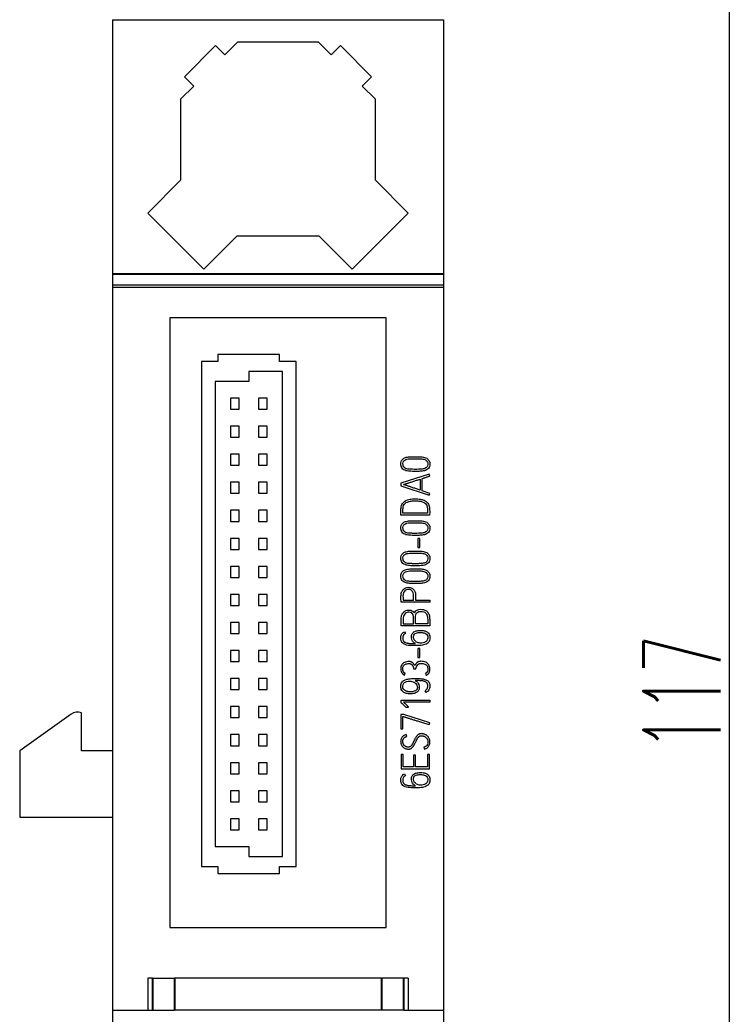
# Model space of a CAD drawing. Header units: millimetres. Extents: x 0 to 420, y 0 to 297.
# Drawn here: x 191.53 to 223.68, y 193.37 to 238.4 of the extents above; entities that cross this region are included whole.
import ezdxf

# ---------------------------------------------------------------- set-up
doc = ezdxf.new("R2010")
doc.units = ezdxf.units.MM
doc.layers.add('1', color=7, linetype='Continuous')
doc.layers.add('106', color=7, linetype='Continuous')
doc.styles.add('latin_extended', font='simplex.shx')

msp = doc.modelspace()

# ---------------------------------------------------------------- linework, layer by layer
at = {"layer": '1', "color": 7, "linetype": 'Continuous', "lineweight": 13}
for p, q in [((195.732, 238.401), (195.732, 226.901)), ((195.732, 238.401), (210.732, 238.401)), ((210.732, 238.401), (210.732, 226.901)), ((200.828, 236.819), (201.41, 237.401)), ((201.41, 237.401), (205.055, 237.401)), ((205.055, 237.401), (205.636, 236.819)), ((198.99, 235.829), (200.404, 237.244)), ((200.404, 237.244), (200.828, 236.819)), ((205.636, 236.819), (206.061, 237.244)), ((206.061, 237.244), (207.475, 235.829)), ((199.414, 235.405), (198.99, 235.829)), ((207.475, 235.829), (207.051, 235.405)), ((198.832, 234.823), (199.414, 235.405)), ((207.051, 235.405), (207.632, 234.823)), ((198.832, 231.157), (198.832, 234.823)), ((207.632, 234.823), (207.632, 231.157)), ((197.329, 229.654), (198.832, 231.157)), ((207.632, 231.157), (209.135, 229.654)), ((199.875, 227.109), (197.329, 229.654)), ((209.135, 229.654), (206.59, 227.109)), ((201.367, 228.601), (199.875, 227.109)), ((205.098, 228.601), (201.367, 228.601)), ((206.59, 227.109), (205.098, 228.601)), ((195.732, 226.901), (195.732, 226.401)), ((210.732, 226.901), (210.732, 226.401)), ((195.732, 226.401), (195.732, 226.301)), ((195.732, 226.401), (210.732, 226.401)), ((195.732, 226.301), (195.732, 193.548)), ((195.732, 226.301), (210.732, 226.301)), ((210.732, 226.401), (210.732, 226.301)), ((210.732, 226.301), (210.732, 193.548)), ((198.332, 224.901), (198.332, 197.301)), ((208.132, 224.901), (198.332, 224.901)), ((208.132, 197.301), (208.132, 224.901)), ((199.757, 222.931), (199.757, 200.061)), ((200.509, 222.931), (199.757, 222.931)), ((203.306, 223.253), (200.509, 223.253)), ((200.509, 223.253), (200.509, 222.931)), ((203.306, 222.931), (203.306, 223.253)), ((204.057, 222.931), (203.306, 222.931)), ((204.057, 200.061), (204.057, 222.931)), ((203.432, 222.481), (201.907, 222.481)), ((201.907, 222.481), (201.907, 222.031)), ((203.432, 200.511), (203.432, 222.481)), ((201.907, 222.031), (200.382, 222.031)), ((200.382, 222.031), (200.382, 200.961)), ((201.072, 221.271), (201.072, 220.771)), ((201.472, 221.271), (201.072, 221.271)), ((201.472, 220.771), (201.472, 221.271)), ((202.342, 221.271), (202.342, 220.771)), ((202.742, 221.271), (202.342, 221.271)), ((202.742, 220.771), (202.742, 221.271)), ((201.072, 220.771), (201.472, 220.771)), ((202.342, 220.771), (202.742, 220.771)), ((201.072, 220.001), (201.072, 219.501)), ((201.472, 220.001), (201.072, 220.001)), ((201.472, 219.501), (201.472, 220.001)), ((202.342, 220.001), (202.342, 219.501)), ((202.742, 220.001), (202.342, 220.001)), ((202.742, 219.501), (202.742, 220.001)), ((201.072, 219.501), (201.472, 219.501)), ((202.342, 219.501), (202.742, 219.501)), ((201.472, 218.731), (201.072, 218.731)), ((201.072, 218.731), (201.072, 218.231)), ((201.472, 218.231), (201.472, 218.731)), ((202.742, 218.731), (202.342, 218.731)), ((202.342, 218.731), (202.342, 218.231)), ((202.742, 218.231), (202.742, 218.731)), ((201.072, 218.231), (201.472, 218.231)), ((202.342, 218.231), (202.742, 218.231)), ((210.085, 217.835), (208.803, 217.415)), ((209.67, 217.601), (209.67, 217.105)), ((209.762, 217.074), (209.762, 217.631)), ((210.114, 217.747), (210.085, 217.835)), ((201.072, 217.461), (201.072, 216.961)), ((201.472, 217.461), (201.072, 217.461)), ((201.472, 216.961), (201.472, 217.461)), ((202.742, 217.461), (202.342, 217.461)), ((202.342, 217.461), (202.342, 216.961)), ((202.742, 216.961), (202.742, 217.461)), ((208.803, 217.415), (208.803, 217.3)), ((208.803, 217.3), (210.085, 216.869)), ((210.114, 216.955), (209.762, 217.074)), ((201.072, 216.961), (201.472, 216.961)), ((202.342, 216.961), (202.742, 216.961)), ((210.085, 216.869), (210.114, 216.955)), ((201.472, 216.191), (201.072, 216.191)), ((201.072, 216.191), (201.072, 215.691)), ((201.472, 215.691), (201.472, 216.191)), ((202.342, 216.191), (202.342, 215.691)), ((202.742, 216.191), (202.342, 216.191)), ((202.742, 215.691), (202.742, 216.191)), ((201.072, 215.691), (201.472, 215.691)), ((202.342, 215.691), (202.742, 215.691)), ((210.096, 215.967), (208.801, 215.967)), ((210.011, 216.059), (208.893, 216.059)), ((201.072, 214.921), (201.072, 214.421)), ((201.472, 214.921), (201.072, 214.921)), ((201.472, 214.421), (201.472, 214.921)), ((202.742, 214.921), (202.342, 214.921)), ((202.342, 214.921), (202.342, 214.421)), ((202.742, 214.421), (202.742, 214.921)), ((209.562, 214.912), (209.562, 214.501)), ((209.654, 214.912), (209.562, 214.912)), ((209.654, 214.501), (209.654, 214.912)), ((201.072, 214.421), (201.472, 214.421)), ((202.342, 214.421), (202.742, 214.421)), ((209.562, 214.501), (209.654, 214.501)), ((201.072, 213.651), (201.072, 213.151)), ((201.472, 213.651), (201.072, 213.651)), ((201.472, 213.151), (201.472, 213.651)), ((202.742, 213.651), (202.342, 213.651)), ((202.342, 213.651), (202.342, 213.151)), ((202.742, 213.151), (202.742, 213.651)), ((201.072, 213.151), (201.472, 213.151)), ((202.342, 213.151), (202.742, 213.151)), ((201.072, 212.381), (201.072, 211.881)), ((201.472, 212.381), (201.072, 212.381)), ((201.472, 211.881), (201.472, 212.381)), ((202.342, 212.381), (202.342, 211.881)), ((202.742, 212.381), (202.342, 212.381)), ((202.742, 211.881), (202.742, 212.381)), ((208.897, 212.128), (209.374, 212.128)), ((209.466, 212.128), (210.105, 212.128)), ((210.105, 212.128), (210.105, 212.036)), ((201.072, 211.881), (201.472, 211.881)), ((202.342, 211.881), (202.742, 211.881)), ((210.105, 212.036), (208.805, 212.036)), ((201.472, 211.111), (201.072, 211.111)), ((201.072, 211.111), (201.072, 210.611)), ((201.472, 210.611), (201.472, 211.111)), ((202.342, 211.111), (202.342, 210.611)), ((202.742, 211.111), (202.342, 211.111)), ((202.742, 210.611), (202.742, 211.111)), ((210.105, 210.965), (208.806, 210.965)), ((208.898, 211.057), (209.374, 211.057)), ((210.014, 211.057), (209.464, 211.057)), ((201.072, 210.611), (201.472, 210.611)), ((202.342, 210.611), (202.742, 210.611)), ((208.96, 210.693), (209.003, 210.61)), ((201.072, 209.841), (201.072, 209.341)), ((201.472, 209.841), (201.072, 209.841)), ((201.472, 209.341), (201.472, 209.841)), ((202.342, 209.841), (202.342, 209.341)), ((202.742, 209.841), (202.342, 209.841)), ((202.742, 209.341), (202.742, 209.841)), ((209.562, 209.932), (209.562, 209.521)), ((209.654, 209.932), (209.562, 209.932)), ((209.654, 209.521), (209.654, 209.932)), ((209.562, 209.521), (209.654, 209.521)), ((201.072, 209.341), (201.472, 209.341)), ((202.342, 209.341), (202.742, 209.341)), ((209.389, 209.002), (209.479, 209.007)), ((201.472, 208.571), (201.072, 208.571)), ((201.072, 208.571), (201.072, 208.071)), ((201.472, 208.071), (201.472, 208.571)), ((202.742, 208.571), (202.342, 208.571)), ((202.342, 208.571), (202.342, 208.071)), ((202.742, 208.071), (202.742, 208.571)), ((208.956, 208.726), (208.997, 208.809)), ((209.912, 208.809), (209.949, 208.726)), ((201.072, 208.071), (201.472, 208.071)), ((202.342, 208.071), (202.742, 208.071)), ((208.812, 207.592), (210.106, 207.592)), ((208.812, 207.478), (208.812, 207.592)), ((209.946, 207.94), (209.903, 208.021)), ((210.106, 207.592), (210.106, 207.502)), ((201.072, 207.301), (201.072, 206.801)), ((201.472, 207.301), (201.072, 207.301)), ((201.472, 206.801), (201.472, 207.301)), ((202.742, 207.301), (202.342, 207.301)), ((202.342, 207.301), (202.342, 206.801)), ((202.742, 206.801), (202.742, 207.301)), ((210.106, 207.502), (208.924, 207.502)), ((209.133, 207.266), (209.037, 207.26)), ((193.856, 206.958), (191.532, 205.301)), ((194.332, 205.301), (194.332, 207.015)), ((201.072, 206.801), (201.472, 206.801)), ((202.342, 206.801), (202.742, 206.801)), ((208.803, 206.939), (208.803, 206.29)), ((208.934, 206.939), (208.803, 206.939)), ((208.895, 206.29), (208.895, 206.849)), ((208.895, 206.849), (208.92, 206.849)), ((210.11, 206.57), (208.934, 206.939)), ((208.803, 206.29), (208.895, 206.29)), ((210.081, 206.483), (210.11, 206.57)), ((201.472, 206.031), (201.072, 206.031)), ((201.072, 206.031), (201.072, 205.531)), ((201.472, 205.531), (201.472, 206.031)), ((202.342, 206.031), (202.342, 205.531)), ((202.742, 206.031), (202.342, 206.031)), ((202.742, 205.531), (202.742, 206.031)), ((209.068, 205.953), (209.043, 206.041)), ((201.072, 205.531), (201.472, 205.531)), ((202.342, 205.531), (202.742, 205.531)), ((209.839, 205.459), (209.865, 205.371)), ((191.532, 205.301), (191.532, 202.301)), ((195.732, 205.301), (194.332, 205.301)), ((208.805, 205.129), (208.805, 204.482)), ((208.897, 205.129), (208.805, 205.129)), ((208.897, 204.572), (208.897, 205.129)), ((209.463, 205.095), (209.373, 205.095)), ((209.373, 205.095), (209.373, 204.572)), ((209.463, 204.572), (209.463, 205.095)), ((210.101, 205.129), (210.011, 205.129)), ((210.011, 205.129), (210.011, 204.572)), ((210.101, 204.482), (210.101, 205.129)), ((201.072, 204.761), (201.072, 204.261)), ((201.472, 204.761), (201.072, 204.761)), ((201.472, 204.261), (201.472, 204.761)), ((202.742, 204.761), (202.342, 204.761)), ((202.342, 204.761), (202.342, 204.261)), ((202.742, 204.261), (202.742, 204.761)), ((208.805, 204.482), (210.101, 204.482)), ((209.373, 204.572), (208.897, 204.572)), ((210.011, 204.572), (209.463, 204.572)), ((201.072, 204.261), (201.472, 204.261)), ((202.342, 204.261), (202.742, 204.261)), ((208.96, 204.256), (209.003, 204.173)), ((201.472, 203.491), (201.072, 203.491)), ((201.072, 203.491), (201.072, 202.991)), ((201.472, 202.991), (201.472, 203.491)), ((202.742, 203.491), (202.342, 203.491)), ((202.342, 203.491), (202.342, 202.991)), ((202.742, 202.991), (202.742, 203.491)), ((201.072, 202.991), (201.472, 202.991)), ((202.342, 202.991), (202.742, 202.991)), ((191.532, 202.301), (195.732, 202.301)), ((201.472, 202.221), (201.072, 202.221)), ((201.072, 202.221), (201.072, 201.721)), ((201.472, 201.721), (201.472, 202.221)), ((202.342, 202.221), (202.342, 201.721)), ((202.742, 202.221), (202.342, 202.221)), ((202.742, 201.721), (202.742, 202.221)), ((201.072, 201.721), (201.472, 201.721)), ((202.342, 201.721), (202.742, 201.721)), ((200.382, 200.961), (201.907, 200.961)), ((201.907, 200.961), (201.907, 200.511)), ((201.907, 200.511), (203.432, 200.511)), ((199.757, 200.061), (200.509, 200.061)), ((200.509, 200.061), (200.509, 199.739)), ((203.306, 200.061), (204.057, 200.061)), ((203.306, 199.739), (203.306, 200.061)), ((200.509, 199.739), (203.306, 199.739)), ((198.332, 197.301), (208.132, 197.301)), ((197.542, 194.998), (197.332, 194.998)), ((197.332, 194.998), (197.332, 193.548)), ((197.542, 194.998), (198.542, 194.998)), ((207.923, 194.998), (198.542, 194.998)), ((208.922, 194.998), (207.923, 194.998)), ((209.132, 194.998), (208.922, 194.998)), ((209.132, 194.998), (209.132, 193.548)), ((195.732, 193.548), (197.53, 193.548)), ((195.732, 193.548), (195.732, 151.201)), ((197.542, 193.548), (197.529, 193.548)), ((197.542, 193.548), (198.542, 193.548)), ((207.923, 193.548), (198.542, 193.548)), ((208.922, 193.548), (207.923, 193.548)), ((208.935, 193.548), (208.922, 193.548)), ((208.935, 193.548), (210.732, 193.548)), ((210.732, 193.548), (210.732, 151.201))]:
    msp.add_line(p, q, dxfattribs=at)
at = {"layer": '1', "color": 7, "linetype": 'Continuous', "lineweight": 25}
for p, q in [((195.732, 226.901), (210.732, 226.901)), ((197.542, 194.998), (197.542, 193.548)), ((198.542, 194.998), (198.542, 193.548)), ((207.923, 194.998), (207.923, 193.548)), ((208.922, 194.998), (208.922, 193.548))]:
    msp.add_line(p, q, dxfattribs=at)
at = {"layer": '1', "color": 7, "linetype": 'Continuous', "lineweight": 13}
msp.add_arc((194.146, 206.551), 0.5, 68.1839, 125.4916, dxfattribs=at)
for points, knots in [([(208.813, 218.396), (208.802, 218.363), (208.788, 218.259), (208.832, 218.077), (209.037, 217.971), (209.277, 217.951), (209.522, 217.954), (209.764, 217.957), (209.938, 217.995), (210.081, 218.106), (210.128, 218.265), (210.095, 218.444), (209.961, 218.571), (209.77, 218.615), (209.563, 218.62), (209.389, 218.62), (209.215, 218.617), (209.059, 218.605), (208.893, 218.536), (208.83, 218.445), (208.813, 218.396)], [0, 0, 0, 0, 0.03125, 0.09375, 0.15625, 0.21875, 0.3125, 0.375, 0.4375, 0.46875, 0.53125, 0.578125, 0.625, 0.6875, 0.75, 0.8125, 0.84375, 0.90625, 0.953125, 1, 1, 1, 1]), ([(208.985, 218.468), (208.948, 218.445), (208.886, 218.375), (208.884, 218.223), (208.978, 218.076), (209.165, 218.055), (209.359, 218.045), (209.564, 218.044), (209.76, 218.056), (209.924, 218.084), (210.024, 218.201), (210.03, 218.353), (209.95, 218.471), (209.808, 218.513), (209.665, 218.529), (209.493, 218.529), (209.335, 218.529), (209.192, 218.525), (209.077, 218.51), (209.009, 218.484), (208.985, 218.468)], [0, 0, 0, 0, 0.046875, 0.09375, 0.15625, 0.21875, 0.28125, 0.375, 0.4375, 0.5, 0.546875, 0.59375, 0.65625, 0.6875, 0.75, 0.8125, 0.875, 0.921875, 0.96875, 1, 1, 1, 1]), ([(208.918, 217.357), (208.925, 217.36), (208.943, 217.365), (208.975, 217.376), (209.02, 217.39), (209.073, 217.407), (209.134, 217.426), (209.2, 217.448), (209.272, 217.471), (209.349, 217.496), (209.428, 217.522), (209.509, 217.549), (209.59, 217.575), (209.643, 217.592), (209.67, 217.601)], [0, 0, 0, 0, 0.027336, 0.070868, 0.130595, 0.202708, 0.283396, 0.372662, 0.4689, 0.570509, 0.677489, 0.786433, 0.893936, 1, 1, 1, 1]), ([(209.762, 217.631), (209.778, 217.636), (209.81, 217.646), (209.856, 217.661), (209.9, 217.675), (209.94, 217.688), (209.977, 217.701), (210.012, 217.713), (210.046, 217.725), (210.081, 217.736), (210.103, 217.743), (210.114, 217.747)], [0, 0, 0, 0, 0.138948, 0.27018, 0.393699, 0.508312, 0.612826, 0.707241, 0.810993, 0.908573, 1, 1, 1, 1]), ([(209.67, 217.105), (209.643, 217.114), (209.59, 217.132), (209.509, 217.159), (209.428, 217.186), (209.348, 217.213), (209.272, 217.238), (209.2, 217.263), (209.134, 217.286), (209.073, 217.306), (209.02, 217.324), (208.975, 217.338), (208.943, 217.349), (208.925, 217.355), (208.918, 217.357)], [0, 0, 0, 0, 0.106118, 0.213594, 0.322428, 0.429305, 0.530911, 0.627246, 0.716632, 0.797389, 0.869519, 0.929228, 0.972722, 1, 1, 1, 1]), ([(208.801, 215.967), (208.797, 216.033), (208.799, 216.161), (208.801, 216.364), (208.905, 216.588), (209.143, 216.689), (209.392, 216.713), (209.607, 216.71), (209.817, 216.664), (210.007, 216.576), (210.087, 216.386), (210.106, 216.223), (210.107, 216.086), (210.1, 216.003), (210.096, 215.967)], [0, 0, 0, 0, 0.084015, 0.162118, 0.257147, 0.377885, 0.469165, 0.577033, 0.647721, 0.743493, 0.827218, 0.894238, 0.953557, 1, 1, 1, 1]), ([(208.893, 216.059), (208.892, 216.107), (208.892, 216.183), (208.895, 216.3), (208.916, 216.409), (208.99, 216.51), (209.101, 216.572), (209.242, 216.61), (209.401, 216.62), (209.57, 216.62), (209.728, 216.595), (209.862, 216.546), (209.964, 216.46), (209.996, 216.348), (210.011, 216.241), (210.013, 216.147), (210.012, 216.087), (210.011, 216.059)], [0, 0, 0, 0, 0.074984, 0.119859, 0.185226, 0.247446, 0.310327, 0.382178, 0.476704, 0.561977, 0.648308, 0.728159, 0.784563, 0.852053, 0.905066, 0.956618, 1, 1, 1, 1]), ([(208.813, 215.496), (208.802, 215.463), (208.788, 215.359), (208.832, 215.178), (209.037, 215.072), (209.277, 215.052), (209.522, 215.055), (209.764, 215.058), (209.938, 215.096), (210.081, 215.207), (210.128, 215.366), (210.095, 215.545), (209.961, 215.672), (209.77, 215.716), (209.563, 215.72), (209.389, 215.72), (209.215, 215.718), (209.059, 215.705), (208.893, 215.637), (208.83, 215.546), (208.813, 215.496)], [0, 0, 0, 0, 0.03125, 0.09375, 0.15625, 0.21875, 0.3125, 0.375, 0.4375, 0.46875, 0.53125, 0.578125, 0.625, 0.6875, 0.75, 0.8125, 0.84375, 0.90625, 0.953125, 1, 1, 1, 1]), ([(208.985, 215.569), (208.948, 215.546), (208.886, 215.476), (208.884, 215.324), (208.978, 215.177), (209.165, 215.155), (209.359, 215.145), (209.564, 215.145), (209.76, 215.157), (209.924, 215.185), (210.024, 215.302), (210.03, 215.454), (209.95, 215.571), (209.808, 215.614), (209.665, 215.629), (209.493, 215.63), (209.335, 215.63), (209.192, 215.625), (209.077, 215.611), (209.009, 215.584), (208.985, 215.569)], [0, 0, 0, 0, 0.046875, 0.09375, 0.15625, 0.21875, 0.28125, 0.375, 0.4375, 0.5, 0.546875, 0.59375, 0.65625, 0.6875, 0.75, 0.8125, 0.875, 0.921875, 0.96875, 1, 1, 1, 1]), ([(208.813, 214.123), (208.802, 214.09), (208.788, 213.985), (208.832, 213.804), (209.037, 213.698), (209.277, 213.678), (209.522, 213.681), (209.764, 213.684), (209.938, 213.722), (210.081, 213.833), (210.128, 213.992), (210.095, 214.171), (209.961, 214.298), (209.77, 214.342), (209.563, 214.346), (209.389, 214.346), (209.215, 214.344), (209.059, 214.331), (208.893, 214.263), (208.83, 214.172), (208.813, 214.123)], [0, 0, 0, 0, 0.03125, 0.09375, 0.15625, 0.21875, 0.3125, 0.375, 0.4375, 0.46875, 0.53125, 0.578125, 0.625, 0.6875, 0.75, 0.8125, 0.84375, 0.90625, 0.953125, 1, 1, 1, 1]), ([(208.985, 214.195), (208.948, 214.172), (208.886, 214.102), (208.884, 213.95), (208.978, 213.803), (209.165, 213.781), (209.359, 213.771), (209.564, 213.771), (209.76, 213.783), (209.924, 213.811), (210.024, 213.928), (210.03, 214.08), (209.95, 214.197), (209.808, 214.24), (209.665, 214.255), (209.493, 214.256), (209.335, 214.256), (209.192, 214.251), (209.077, 214.237), (209.009, 214.211), (208.985, 214.195)], [0, 0, 0, 0, 0.046875, 0.09375, 0.15625, 0.21875, 0.28125, 0.375, 0.4375, 0.5, 0.546875, 0.59375, 0.65625, 0.6875, 0.75, 0.8125, 0.875, 0.921875, 0.96875, 1, 1, 1, 1]), ([(208.813, 213.317), (208.802, 213.284), (208.788, 213.18), (208.832, 212.998), (209.037, 212.892), (209.277, 212.872), (209.522, 212.875), (209.764, 212.878), (209.938, 212.916), (210.081, 213.027), (210.128, 213.186), (210.095, 213.365), (209.961, 213.492), (209.77, 213.536), (209.563, 213.54), (209.389, 213.54), (209.215, 213.538), (209.059, 213.525), (208.893, 213.457), (208.83, 213.366), (208.813, 213.317)], [0, 0, 0, 0, 0.03125, 0.09375, 0.15625, 0.21875, 0.3125, 0.375, 0.4375, 0.46875, 0.53125, 0.578125, 0.625, 0.6875, 0.75, 0.8125, 0.84375, 0.90625, 0.953125, 1, 1, 1, 1]), ([(208.985, 213.389), (208.948, 213.366), (208.886, 213.296), (208.884, 213.144), (208.978, 212.997), (209.165, 212.975), (209.359, 212.965), (209.564, 212.965), (209.76, 212.977), (209.924, 213.005), (210.024, 213.122), (210.03, 213.274), (209.95, 213.391), (209.808, 213.434), (209.665, 213.449), (209.493, 213.45), (209.335, 213.45), (209.192, 213.445), (209.077, 213.431), (209.009, 213.405), (208.985, 213.389)], [0, 0, 0, 0, 0.046875, 0.09375, 0.15625, 0.21875, 0.28125, 0.375, 0.4375, 0.5, 0.546875, 0.59375, 0.65625, 0.6875, 0.75, 0.8125, 0.875, 0.921875, 0.96875, 1, 1, 1, 1]), ([(208.805, 212.036), (208.805, 212.075), (208.805, 212.162), (208.803, 212.309), (208.81, 212.464), (208.88, 212.586), (208.967, 212.661), (209.072, 212.702), (209.188, 212.708), (209.305, 212.67), (209.406, 212.579), (209.459, 212.458), (209.468, 212.338), (209.466, 212.232), (209.466, 212.163), (209.466, 212.128)], [0, 0, 0, 0, 0.071183, 0.162733, 0.276018, 0.353297, 0.417467, 0.48844, 0.557777, 0.630861, 0.712926, 0.802543, 0.871053, 0.935527, 1, 1, 1, 1]), ([(209.374, 212.128), (209.374, 212.163), (209.374, 212.232), (209.377, 212.343), (209.365, 212.455), (209.304, 212.557), (209.206, 212.613), (209.097, 212.614), (209.004, 212.575), (208.927, 212.495), (208.889, 212.371), (208.898, 212.245), (208.896, 212.163), (208.897, 212.128)], [0, 0, 0, 0, 0.084566, 0.169132, 0.272579, 0.355015, 0.44876, 0.536532, 0.610776, 0.691332, 0.799164, 0.915434, 1, 1, 1, 1]), ([(208.806, 210.965), (208.806, 211.014), (208.807, 211.11), (208.804, 211.249), (208.816, 211.393), (208.872, 211.526), (208.976, 211.631), (209.109, 211.676), (209.239, 211.67), (209.345, 211.624), (209.393, 211.577), (209.412, 211.551)], [0, 0, 0, 0, 0.121652, 0.243304, 0.353483, 0.483658, 0.599681, 0.71714, 0.828599, 0.922405, 1, 1, 1, 1]), ([(209.412, 211.551), (209.429, 211.584), (209.479, 211.651), (209.609, 211.707), (209.753, 211.709), (209.901, 211.684), (210.033, 211.579), (210.098, 211.417), (210.106, 211.256), (210.104, 211.107), (210.105, 211.013), (210.105, 210.965)], [0, 0, 0, 0, 0.077782, 0.192434, 0.301281, 0.403585, 0.528131, 0.662717, 0.785983, 0.892991, 1, 1, 1, 1]), ([(209.374, 211.057), (209.374, 211.11), (209.375, 211.198), (209.373, 211.329), (209.378, 211.451), (209.296, 211.557), (209.186, 211.583), (209.08, 211.574), (208.99, 211.522), (208.928, 211.429), (208.896, 211.316), (208.899, 211.189), (208.898, 211.102), (208.898, 211.057)], [0, 0, 0, 0, 0.120542, 0.201464, 0.302706, 0.39043, 0.48394, 0.548952, 0.631392, 0.711896, 0.799637, 0.897927, 1, 1, 1, 1]), ([(209.464, 211.057), (209.464, 211.099), (209.464, 211.187), (209.465, 211.321), (209.461, 211.45), (209.512, 211.562), (209.607, 211.609), (209.715, 211.618), (209.832, 211.608), (209.96, 211.528), (210.011, 211.387), (210.015, 211.255), (210.014, 211.153), (210.014, 211.089), (210.014, 211.057)], [0, 0, 0, 0, 0.085898, 0.182545, 0.279489, 0.352824, 0.420819, 0.488738, 0.577068, 0.659051, 0.787458, 0.867685, 0.933843, 1, 1, 1, 1]), ([(209.459, 210.154), (209.42, 210.175), (209.366, 210.217), (209.299, 210.308), (209.274, 210.413), (209.278, 210.545), (209.353, 210.672), (209.506, 210.741), (209.662, 210.754), (209.815, 210.746), (209.951, 210.713), (210.075, 210.619), (210.13, 210.448), (210.104, 210.269), (209.971, 210.126), (209.767, 210.069), (209.498, 210.06), (209.218, 210.062), (208.936, 210.096), (208.784, 210.29), (208.788, 210.481), (208.856, 210.621), (208.923, 210.674), (208.96, 210.693)], [0, 0, 0, 0, 0.035784, 0.057506, 0.092997, 0.123673, 0.166123, 0.208258, 0.258494, 0.296836, 0.336209, 0.373628, 0.42159, 0.479042, 0.515296, 0.579179, 0.648914, 0.740761, 0.816129, 0.874306, 0.927747, 0.967603, 1, 1, 1, 1]), ([(209.003, 210.61), (208.99, 210.604), (208.967, 210.59), (208.937, 210.561), (208.913, 210.528), (208.896, 210.49), (208.886, 210.448), (208.883, 210.401), (208.886, 210.352), (208.899, 210.305), (208.921, 210.266), (208.952, 210.235), (208.991, 210.21), (209.037, 210.19), (209.09, 210.176), (209.15, 210.166), (209.218, 210.16), (209.292, 210.157), (209.373, 210.155), (209.43, 210.154), (209.459, 210.154)], [0, 0, 0, 0, 0.043481, 0.085549, 0.127923, 0.170971, 0.214845, 0.260884, 0.317917, 0.367656, 0.41257, 0.456833, 0.503792, 0.555243, 0.612421, 0.675966, 0.746378, 0.823872, 0.908402, 1, 1, 1, 1]), ([(209.419, 210.588), (209.393, 210.562), (209.36, 210.487), (209.371, 210.37), (209.447, 210.257), (209.583, 210.179), (209.738, 210.169), (209.886, 210.205), (210.015, 210.306), (210.037, 210.469), (209.964, 210.589), (209.841, 210.65), (209.708, 210.662), (209.559, 210.655), (209.458, 210.628), (209.419, 210.588)], [0, 0, 0, 0, 0.0625, 0.125, 0.1875, 0.28125, 0.375, 0.4375, 0.53125, 0.625, 0.6875, 0.75, 0.84375, 0.90625, 1, 1, 1, 1]), ([(209.43, 209.157), (209.427, 209.164), (209.419, 209.179), (209.407, 209.2), (209.393, 209.222), (209.379, 209.243), (209.361, 209.263), (209.342, 209.282), (209.32, 209.299), (209.296, 209.313), (209.268, 209.326), (209.237, 209.335), (209.202, 209.34), (209.14, 209.342), (209.058, 209.336), (208.963, 209.308), (208.887, 209.26), (208.832, 209.193), (208.799, 209.109), (208.79, 209.005), (208.803, 208.893), (208.861, 208.789), (208.921, 208.742), (208.956, 208.726)], [0, 0, 0, 0, 0.019459, 0.039301, 0.05955, 0.080105, 0.100989, 0.122386, 0.144292, 0.16684, 0.190353, 0.215738, 0.244087, 0.27581, 0.363621, 0.439823, 0.508996, 0.575574, 0.644592, 0.722009, 0.822031, 0.909956, 1, 1, 1, 1]), ([(208.997, 208.809), (208.99, 208.813), (208.975, 208.821), (208.955, 208.835), (208.939, 208.851), (208.925, 208.867), (208.913, 208.885), (208.904, 208.903), (208.897, 208.921), (208.892, 208.94), (208.888, 208.959), (208.886, 208.978), (208.884, 208.996), (208.883, 209.053), (208.898, 209.15), (209.015, 209.241), (209.123, 209.251), (209.199, 209.248), (209.232, 209.24), (209.261, 209.227), (209.285, 209.211), (209.306, 209.191), (209.323, 209.169), (209.339, 209.144), (209.352, 209.118), (209.362, 209.089), (209.371, 209.06), (209.38, 209.031), (209.386, 209.012), (209.389, 209.002)], [0, 0, 0, 0, 0.025161, 0.048595, 0.070641, 0.091589, 0.111603, 0.13094, 0.14993, 0.168791, 0.187661, 0.206323, 0.224495, 0.242226, 0.372375, 0.490579, 0.643633, 0.679942, 0.712328, 0.741834, 0.769901, 0.797396, 0.824894, 0.852838, 0.881452, 0.911007, 0.940973, 0.970636, 1, 1, 1, 1]), ([(209.949, 208.726), (209.956, 208.729), (209.969, 208.735), (209.989, 208.746), (210.008, 208.758), (210.028, 208.773), (210.046, 208.791), (210.062, 208.811), (210.077, 208.834), (210.089, 208.86), (210.1, 208.889), (210.108, 208.922), (210.113, 208.959), (210.115, 209.02), (210.107, 209.101), (210.072, 209.193), (210.011, 209.265), (209.928, 209.317), (209.824, 209.346), (209.737, 209.353), (209.674, 209.351), (209.641, 209.346), (209.612, 209.339), (209.584, 209.329), (209.559, 209.316), (209.536, 209.301), (209.515, 209.283), (209.496, 209.262), (209.478, 209.239), (209.462, 209.213), (209.446, 209.186), (209.435, 209.167), (209.43, 209.157)], [0, 0, 0, 0, 0.016308, 0.03331, 0.051065, 0.069403, 0.088334, 0.108132, 0.128912, 0.150812, 0.174077, 0.199384, 0.227539, 0.258836, 0.339488, 0.411171, 0.480216, 0.552248, 0.632093, 0.724403, 0.750895, 0.775618, 0.798835, 0.820921, 0.842207, 0.86296, 0.883743, 0.90511, 0.927322, 0.95053, 0.974743, 1, 1, 1, 1]), ([(209.479, 209.007), (209.48, 209.017), (209.484, 209.037), (209.492, 209.066), (209.5, 209.095), (209.511, 209.124), (209.525, 209.151), (209.541, 209.176), (209.56, 209.2), (209.582, 209.22), (209.608, 209.237), (209.637, 209.251), (209.669, 209.258), (209.725, 209.261), (209.798, 209.255), (209.88, 209.235), (209.945, 209.199), (209.991, 209.146), (210.017, 209.076), (210.023, 209.01), (210.02, 208.953), (210.012, 208.913), (209.997, 208.878), (209.975, 208.85), (209.946, 208.826), (209.924, 208.814), (209.912, 208.809)], [0, 0, 0, 0, 0.02738, 0.055263, 0.083718, 0.112185, 0.140262, 0.168233, 0.196053, 0.223907, 0.252387, 0.281692, 0.312418, 0.345525, 0.437535, 0.514429, 0.579935, 0.641132, 0.706523, 0.782286, 0.825991, 0.863975, 0.897416, 0.929394, 0.963085, 1, 1, 1, 1]), ([(209.454, 208.479), (209.478, 208.466), (209.513, 208.441), (209.573, 208.386), (209.625, 208.296), (209.645, 208.162), (209.609, 208.02), (209.485, 207.913), (209.302, 207.878), (209.112, 207.881), (208.927, 207.931), (208.803, 208.066), (208.782, 208.249), (208.834, 208.414), (208.966, 208.511), (209.134, 208.56), (209.349, 208.573), (209.582, 208.57), (209.792, 208.563), (209.969, 208.515), (210.103, 208.388), (210.123, 208.211), (210.076, 208.043), (209.998, 207.971), (209.946, 207.94)], [0, 0, 0, 0, 0.02313, 0.035707, 0.068138, 0.107265, 0.146307, 0.185298, 0.237003, 0.298246, 0.343703, 0.393334, 0.44058, 0.492063, 0.529535, 0.571871, 0.637031, 0.709346, 0.766291, 0.812896, 0.859816, 0.910491, 0.953749, 1, 1, 1, 1]), ([(209.903, 208.021), (209.915, 208.028), (209.938, 208.043), (209.967, 208.071), (209.99, 208.104), (210.007, 208.142), (210.018, 208.183), (210.021, 208.23), (210.018, 208.279), (210.006, 208.327), (209.985, 208.366), (209.955, 208.398), (209.917, 208.424), (209.872, 208.443), (209.82, 208.457), (209.761, 208.468), (209.694, 208.473), (209.62, 208.477), (209.539, 208.479), (209.483, 208.479), (209.454, 208.479)], [0, 0, 0, 0, 0.043452, 0.085614, 0.127944, 0.170854, 0.214768, 0.261066, 0.318638, 0.368908, 0.414122, 0.458245, 0.504709, 0.555453, 0.611969, 0.675084, 0.74532, 0.8229, 0.907783, 1, 1, 1, 1]), ([(209.018, 208.424), (208.983, 208.409), (208.917, 208.364), (208.879, 208.249), (208.884, 208.133), (208.957, 208.033), (209.082, 207.98), (209.236, 207.968), (209.388, 207.98), (209.513, 208.044), (209.556, 208.16), (209.529, 208.315), (209.396, 208.425), (209.209, 208.453), (209.088, 208.454), (209.018, 208.424)], [0, 0, 0, 0, 0.0625, 0.125, 0.1875, 0.25, 0.3125, 0.40625, 0.5, 0.5625, 0.625, 0.6875, 0.8125, 0.875, 1, 1, 1, 1]), ([(209.037, 207.26), (209.008, 207.292), (208.959, 207.344), (208.882, 207.415), (208.837, 207.456), (208.812, 207.478)], [0, 0, 0, 0, 0.410499, 0.680005, 1, 1, 1, 1]), ([(208.924, 207.502), (208.939, 207.487), (208.968, 207.46), (209.007, 207.423), (209.04, 207.391), (209.066, 207.364), (209.087, 207.342), (209.104, 207.323), (209.116, 207.308), (209.124, 207.295), (209.129, 207.285), (209.131, 207.278), (209.132, 207.271), (209.133, 207.267), (209.133, 207.266)], [0, 0, 0, 0, 0.200504, 0.370797, 0.510902, 0.6264, 0.722885, 0.800448, 0.861213, 0.907383, 0.939504, 0.963232, 0.983337, 1, 1, 1, 1]), ([(208.92, 206.849), (208.922, 206.848), (208.931, 206.845), (208.949, 206.839), (208.977, 206.83), (209.014, 206.818), (209.058, 206.804), (209.109, 206.788), (209.167, 206.77), (209.229, 206.751), (209.295, 206.73), (209.364, 206.708), (209.435, 206.686), (209.541, 206.652), (209.688, 206.607), (209.88, 206.546), (210.012, 206.505), (210.081, 206.483)], [0, 0, 0, 0, 0.006664, 0.022274, 0.046836, 0.07897, 0.117297, 0.161819, 0.211415, 0.264968, 0.322476, 0.382404, 0.443215, 0.50491, 0.65714, 0.82217, 1, 1, 1, 1]), ([(209.043, 206.041), (209.018, 206.034), (208.97, 206.016), (208.907, 205.977), (208.857, 205.929), (208.82, 205.873), (208.798, 205.809), (208.792, 205.745), (208.795, 205.687), (208.803, 205.637), (208.817, 205.59), (208.835, 205.547), (208.859, 205.508), (208.888, 205.474), (208.921, 205.445), (208.958, 205.421), (208.999, 205.401), (209.044, 205.386), (209.093, 205.378), (209.141, 205.375), (209.186, 205.378), (209.225, 205.387), (209.259, 205.403), (209.289, 205.424), (209.317, 205.449), (209.343, 205.477), (209.366, 205.508), (209.387, 205.542), (209.407, 205.579), (209.426, 205.617), (209.447, 205.655), (209.468, 205.693), (209.488, 205.73), (209.506, 205.766), (209.523, 205.801), (209.539, 205.835), (209.557, 205.866), (209.576, 205.894), (209.596, 205.92), (209.618, 205.941), (209.642, 205.96), (209.669, 205.974), (209.701, 205.982), (209.733, 205.984), (209.764, 205.982), (209.795, 205.977), (209.827, 205.969), (209.86, 205.957), (209.892, 205.94), (209.921, 205.919), (209.949, 205.894), (209.973, 205.864), (209.995, 205.829), (210.012, 205.79), (210.021, 205.744), (210.026, 205.675), (210.013, 205.586), (209.943, 205.499), (209.876, 205.466), (209.839, 205.459)], [0, 0, 0, 0, 0.029502, 0.056552, 0.082213, 0.107035, 0.131706, 0.157625, 0.177725, 0.196768, 0.215008, 0.232485, 0.249262, 0.265692, 0.282067, 0.298646, 0.315747, 0.333416, 0.35172, 0.370963, 0.387214, 0.402039, 0.415923, 0.429557, 0.443355, 0.457518, 0.472137, 0.48722, 0.502837, 0.518847, 0.535063, 0.551489, 0.567151, 0.582304, 0.596956, 0.611001, 0.624363, 0.637091, 0.649186, 0.660727, 0.671894, 0.683121, 0.695107, 0.708316, 0.719066, 0.730707, 0.743348, 0.756492, 0.769735, 0.783289, 0.797204, 0.811603, 0.826753, 0.842746, 0.859925, 0.878764, 0.920226, 0.957605, 1, 1, 1, 1]), ([(209.865, 205.371), (209.89, 205.378), (209.939, 205.397), (210.003, 205.437), (210.053, 205.488), (210.09, 205.549), (210.111, 205.619), (210.117, 205.688), (210.113, 205.751), (210.102, 205.805), (210.083, 205.855), (210.059, 205.9), (210.03, 205.94), (209.996, 205.975), (209.959, 206.005), (209.918, 206.031), (209.874, 206.05), (209.828, 206.065), (209.782, 206.074), (209.735, 206.077), (209.688, 206.074), (209.645, 206.064), (209.607, 206.046), (209.573, 206.023), (209.543, 205.997), (209.516, 205.966), (209.492, 205.932), (209.469, 205.895), (209.449, 205.856), (209.429, 205.816), (209.408, 205.776), (209.388, 205.738), (209.368, 205.702), (209.351, 205.667), (209.334, 205.634), (209.318, 205.603), (209.301, 205.575), (209.284, 205.548), (209.266, 205.525), (209.246, 205.506), (209.224, 205.489), (209.2, 205.477), (209.173, 205.469), (209.135, 205.467), (209.092, 205.47), (209.045, 205.479), (209.006, 205.497), (208.974, 205.519), (208.947, 205.544), (208.927, 205.572), (208.911, 205.601), (208.899, 205.631), (208.893, 205.662), (208.889, 205.691), (208.886, 205.717), (208.885, 205.744), (208.887, 205.772), (208.893, 205.801), (208.904, 205.828), (208.918, 205.851), (208.933, 205.872), (208.951, 205.89), (208.97, 205.906), (208.99, 205.919), (209.011, 205.931), (209.031, 205.94), (209.05, 205.947), (209.062, 205.951), (209.068, 205.953)], [0, 0, 0, 0, 0.030216, 0.057834, 0.084112, 0.110126, 0.13699, 0.166062, 0.187444, 0.207786, 0.227532, 0.246694, 0.265147, 0.28321, 0.301078, 0.318906, 0.33698, 0.354995, 0.372624, 0.390132, 0.408102, 0.424528, 0.439934, 0.454952, 0.469937, 0.485134, 0.500714, 0.516729, 0.533253, 0.550073, 0.566929, 0.583824, 0.598837, 0.613277, 0.627146, 0.64033, 0.652736, 0.664395, 0.675364, 0.685785, 0.695827, 0.705789, 0.716159, 0.727332, 0.74751, 0.765141, 0.780786, 0.795151, 0.808601, 0.821478, 0.833928, 0.845962, 0.857807, 0.868933, 0.878649, 0.88698, 0.899043, 0.910208, 0.920757, 0.930874, 0.940594, 0.950061, 0.959303, 0.96829, 0.9771, 0.985473, 0.993098, 1, 1, 1, 1]), ([(209.459, 203.717), (209.42, 203.738), (209.366, 203.78), (209.299, 203.871), (209.274, 203.976), (209.278, 204.108), (209.353, 204.235), (209.506, 204.304), (209.662, 204.317), (209.815, 204.31), (209.951, 204.276), (210.075, 204.182), (210.13, 204.011), (210.104, 203.832), (209.971, 203.689), (209.767, 203.632), (209.498, 203.623), (209.218, 203.625), (208.936, 203.659), (208.784, 203.853), (208.788, 204.044), (208.856, 204.184), (208.923, 204.237), (208.96, 204.256)], [0, 0, 0, 0, 0.035784, 0.057506, 0.092997, 0.123673, 0.166123, 0.208258, 0.258494, 0.296836, 0.336209, 0.373628, 0.42159, 0.479042, 0.515296, 0.579179, 0.648914, 0.740761, 0.816129, 0.874306, 0.927747, 0.967603, 1, 1, 1, 1]), ([(209.003, 204.173), (208.99, 204.167), (208.967, 204.153), (208.937, 204.125), (208.913, 204.091), (208.896, 204.053), (208.886, 204.011), (208.883, 203.964), (208.886, 203.915), (208.899, 203.868), (208.921, 203.829), (208.952, 203.798), (208.991, 203.773), (209.037, 203.753), (209.09, 203.739), (209.15, 203.729), (209.218, 203.723), (209.292, 203.72), (209.373, 203.718), (209.43, 203.717), (209.459, 203.717)], [0, 0, 0, 0, 0.043481, 0.085549, 0.127923, 0.170971, 0.214845, 0.260884, 0.317917, 0.367656, 0.41257, 0.456833, 0.503792, 0.555243, 0.612421, 0.675966, 0.746378, 0.823872, 0.908402, 1, 1, 1, 1]), ([(209.419, 204.151), (209.393, 204.125), (209.36, 204.051), (209.371, 203.933), (209.447, 203.82), (209.583, 203.742), (209.738, 203.732), (209.886, 203.769), (210.015, 203.869), (210.037, 204.032), (209.964, 204.152), (209.841, 204.213), (209.708, 204.225), (209.559, 204.218), (209.458, 204.191), (209.419, 204.151)], [0, 0, 0, 0, 0.0625, 0.125, 0.1875, 0.28125, 0.375, 0.4375, 0.53125, 0.625, 0.6875, 0.75, 0.84375, 0.90625, 1, 1, 1, 1])]:
    msp.add_open_spline(points, degree=3, knots=knots, dxfattribs=at)
at = {"layer": '106', "color": 7, "linetype": 'Continuous', "lineweight": 13}
msp.add_line((223.675, 266.138), (223.675, 149.101), dxfattribs=at)

# ---------------------------------------------------------------- texts
at = {"layer": '106', "color": 7, "linetype": 'Continuous', "lineweight": 18, "insert": (223.29, 205.285), "char_height": 3.5, "attachment_point": 7, "rotation": 90, "line_spacing_factor": 0.963855, "style": 'latin_extended'}
msp.add_mtext('\\W0.5839;117', dxfattribs=at)

doc.saveas('drawing.dxf')
